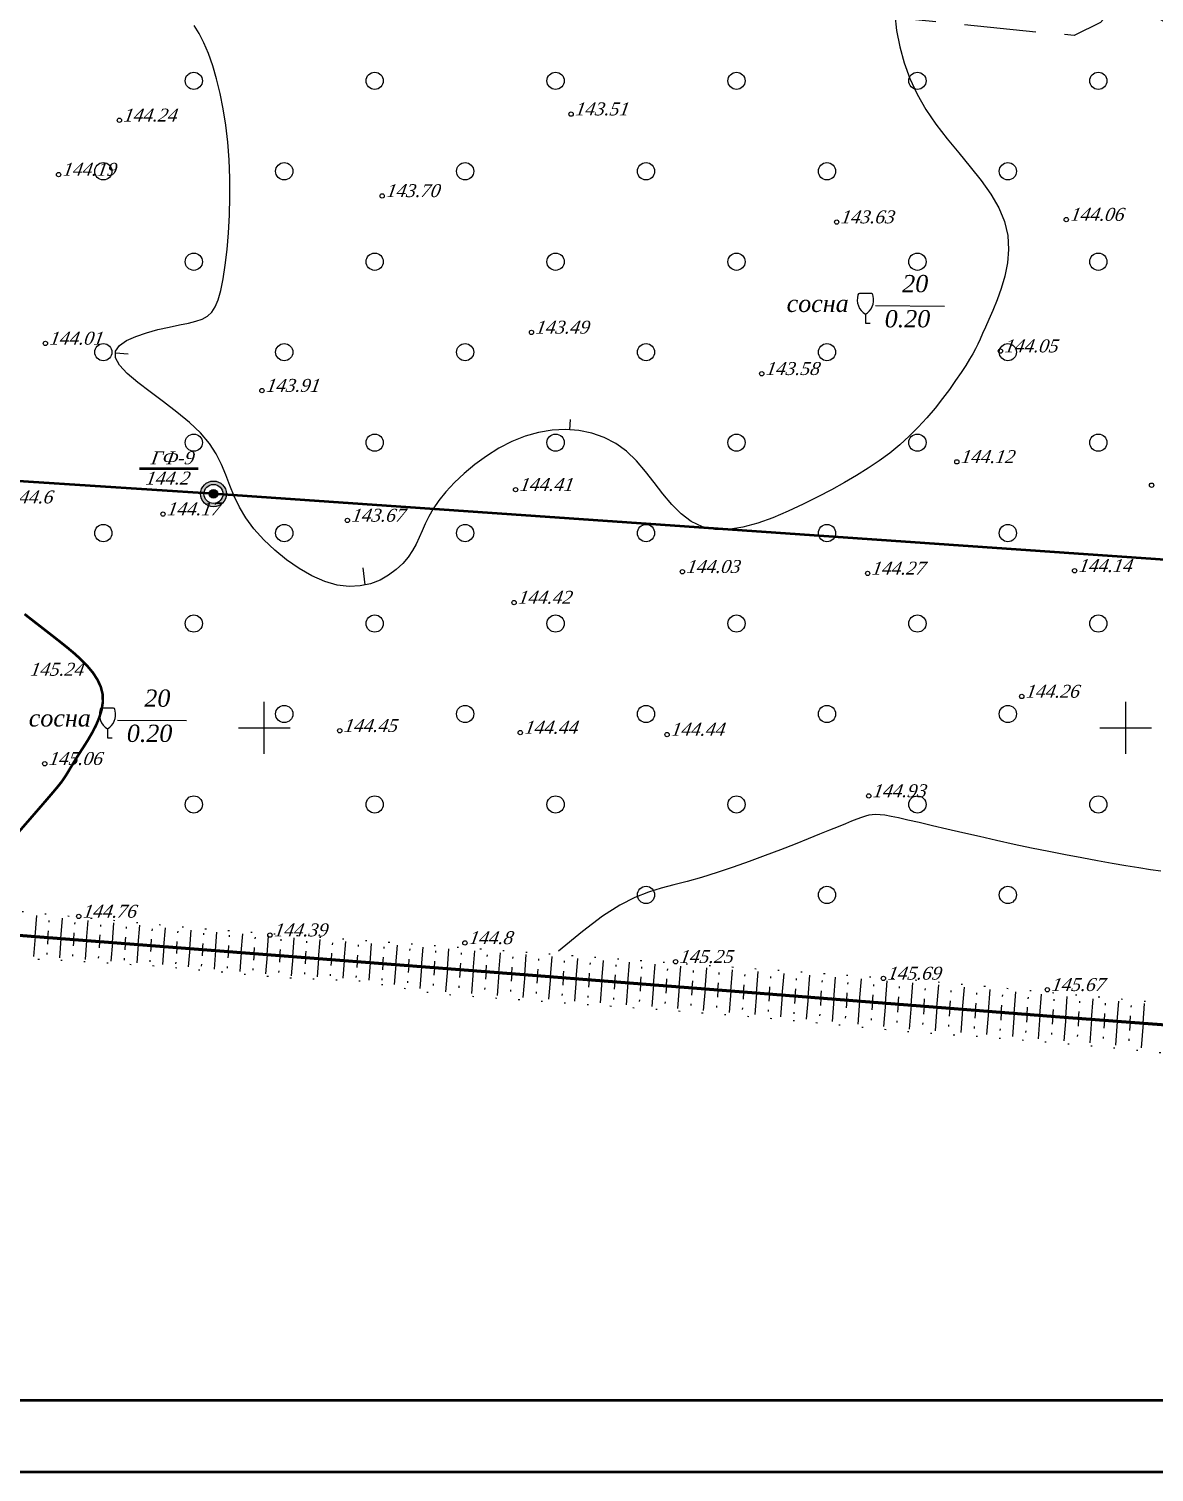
# Model space of a CAD drawing. Header units: millimetres. Extents: x 1400 to 7029, y -1119 to 1612.
# Drawn here: x 3114.3 to 3192.6, y 1001 to 1101.5 of the extents above; entities that cross this region are included whole.
import ezdxf

# ---------------------------------------------------------------- set-up
doc = ezdxf.new("R2010")
doc.units = ezdxf.units.MM
doc.set_wipeout_variables(frame=1)
for name, pattern in [('ADOT1', [1.6, 0.1, -1.5]), ('AHIDDEN2', [3, 1.5, -1.5]), ('AHIDDEN4', [7, 5, -2])]:
    doc.linetypes.add(name, pattern=pattern)
for name, color, linetype in [('CONT-MNR', 7, 'Continuous'), ('жел_дор', 7, 'Continuous'), ('кресты', 7, 'Continuous'), ('ПИКЕТЫ', 7, 'Continuous'), ('проы', 7, 'Continuous'), ('РАСТИТ', 7, 'Continuous'), ('РЕЛЬЕФ', 7, 'Continuous'), ('Скважины', 7, 'Continuous'), ('СІТУАЦІЯ', 7, 'Continuous')]:
    doc.layers.add(name, color=color, linetype=linetype)
doc.styles.add('grad', font='timesi.ttf')
doc.styles.add('universw', font='timesi.ttf', dxfattribs={"oblique": 10})

# ---------------------------------------------------------------- blocks, each defined once
blk = doc.blocks.new('390_2')
at = {"color": 0, "linetype": 'Continuous', "lineweight": 0}
blk.add_wipeout([(0.56, -0.02), (0.56, 0.02), (0.02, 0.02), (0.02, 1.02), (0.15, 1.11), (0.31, 1.24), (0.46, 1.38), (0.62, 1.58), (0.73, 1.77), (0.84, 2), (0.9, 2.21), (0.95, 2.44), (0.96, 2.61), (0.96, 2.86), (0.94, 3.01), (0.89, 3.24), (0.86, 3.33), (0.82, 3.39), (0.77, 3.44), (0.7, 3.46), (-0.38, 3.46), (-0.69, 3.46), (-0.8, 3.42), (-0.85, 3.37), (-0.89, 3.28), (-0.93, 3.11), (-0.96, 2.93), (-0.97, 2.66), (-0.95, 2.39), (-0.91, 2.19), (-0.85, 2.03), (-0.78, 1.85), (-0.67, 1.65), (-0.56, 1.5), (-0.45, 1.37), (-0.28, 1.21), (-0.13, 1.09), (-0.02, 1.02), (-0.02, -0.02)], dxfattribs=at)
at = {"color": 0, "linetype": 'Continuous'}
blk.add_lwpolyline([(0.89, 3.12), (0.86, 3.28, 0.283123), (0.7, 3.44), (-0.69, 3.44, 0.301637), (-0.87, 3.28, 0.346308), (0, 1.03, 0.325277)], format="xyb", close=True, dxfattribs=at)
blk.add_lwpolyline([(0, 1.03), (0, 0), (0.54, 0)], dxfattribs=at)
blk = doc.blocks.new('372')
blk.add_circle((0, 0), 1)
blk = doc.blocks.new('368')
at = {"color": 0, "linetype": 'Continuous'}
blk.add_blockref('372', (0, 0), dxfattribs=at)
blk = doc.blocks.new('A$C0DFD615A')
at = {"layer": 'Скважины', "linetype": 'Continuous'}
h = blk.add_hatch(color=6, dxfattribs=at)
h.paths.add_polyline_path([(-3, 0, 1), (3, 0, 1)])
h.paths.add_polyline_path([(2.2, 0, -1), (-2.2, 0, -1)], flags=16)
at = {"layer": 'Скважины', "linetype": 'Continuous', "lineweight": 50}
h = blk.add_hatch(color=6, dxfattribs=at)
edge = h.paths.add_edge_path()
edge.add_arc((0, 0), 1, 0, 360)
at = {"layer": 'Скважины', "color": 0, "linetype": 'Continuous'}
for radius in [3, 2.2, 1]:
    blk.add_circle((0, 0), radius, dxfattribs=at)

msp = doc.modelspace()

# ---------------------------------------------------------------- linework, layer by layer
at = {"lineweight": 50}
for points in [[(3582.002, 1604.9881), (3582.002, 1000.9881), (2716.002, 1000.9881), (2716.002, 1604.9881)], [(3577.002, 1599.9881), (3577.002, 1005.9881), (2736.002, 1005.9881), (2736.002, 1599.9881)]]:
    msp.add_lwpolyline(points, close=True, dxfattribs=at)
at = {"color": 7, "linetype": 'Continuous', "lineweight": 50, "flags": 128}
msp.add_lwpolyline([(3253.1696, 1256.3419), (3238.9968, 1213.3162), (3221.6314, 1125.4023), (3222.1953, 1082.1284), (3222.1953, 1082.1284, -0.42950611), (3203.1091, 1063.8631), (3127.1113, 1069.1175), (3071.2513, 1072.7475), (2988.3313, 1079.2275), (2922.9913, 1084.4475)], format="xyb", dxfattribs=at)
at = {"layer": 'CONT-MNR', "color": 30, "linetype": 'Continuous', "elevation": 43.2, "flags": 128}
for points in [[(3120.2954, 1078.9388), (3121.1669, 1078.8719)], [(3151.9211, 1073.5874), (3151.9831, 1074.3058)], [(3137.6657, 1062.7835), (3137.5284, 1063.9808)]]:
    msp.add_lwpolyline(points, dxfattribs=at)
at = {"layer": 'CONT-MNR', "color": 30, "linetype": 'Continuous', "flags": 128}
msp.add_lwpolyline([(3193.0924, 1042.8374), (3192.3651, 1042.9473), (3191.5531, 1043.0755), (3190.6616, 1043.2217), (3189.6987, 1043.3853), (3188.6725, 1043.5661), (3187.5912, 1043.7636), (3186.4628, 1043.9775), (3185.2954, 1044.2074), (3184.0971, 1044.453), (3182.8782, 1044.7129), (3181.6577, 1044.9814), (3180.4565, 1045.252), (3179.2958, 1045.5181), (3178.1966, 1045.773), (3177.1801, 1046.0101), (3176.2672, 1046.2227), (3175.4791, 1046.4044), (3174.8297, 1046.5498), (3174.3041, 1046.6594), (3173.8802, 1046.735), (3173.536, 1046.7786), (3173.2495, 1046.7919), (3172.9986, 1046.7768), (3172.7612, 1046.7352), (3172.5153, 1046.6689), (3172.2407, 1046.579), (3171.9244, 1046.4637), (3171.5553, 1046.3203), (3171.1222, 1046.1465), (3170.6141, 1045.9394), (3170.0197, 1045.6967), (3169.328, 1045.4156), (3168.5278, 1045.0936), (3167.6142, 1044.7309), (3166.6077, 1044.3383), (3165.5347, 1043.9296), (3164.4219, 1043.5183), (3163.2959, 1043.1181), (3162.1832, 1042.7426), (3161.1104, 1042.4055), (3160.1042, 1042.1204), (3159.1785, 1041.8891), (3158.2963, 1041.6657), (3157.4081, 1041.3927), (3156.4642, 1041.0124), (3155.4152, 1040.467), (3154.2115, 1039.6991), (3152.8033, 1038.6509), (3151.1413, 1037.2648)], dxfattribs=at)
at = {"layer": 'жел_дор', "color": 7, "linetype": 'Continuous', "const_width": 0.21, "flags": 128}
msp.add_lwpolyline([(2775.4659, 1064.0896), (2798.9245, 1062.2131), (2828.9365, 1060.0664), (2887.0559, 1055.7065), (2924.0835, 1052.872), (2976.5245, 1049.0132), (3040.7183, 1043.9603), (3103.6887, 1039.1407), (3148.1414, 1035.6826), (3185.83, 1032.7039), (3209.3383, 1030.9328), (3236.7274, 1028.8752)], dxfattribs=at)
at = {"layer": 'кресты', "color": 3, "linetype": 'Continuous'}
for p, q in [((3130.6513, 1051.0275), (3130.6513, 1054.6275)), ((3190.6513, 1051.0275), (3190.6513, 1054.6275)), ((3128.8513, 1052.8275), (3132.4513, 1052.8275)), ((3188.8513, 1052.8275), (3192.4513, 1052.8275))]:
    msp.add_line(p, q, dxfattribs=at)
at = {"layer": 'ПИКЕТЫ', "color": 7, "linetype": 'Continuous'}
for centre in [(3152.0153, 1095.5692), (3120.5581, 1095.1416), (3116.3238, 1091.3629), (3138.8609, 1089.8773), (3170.516, 1088.0502), (3186.5073, 1088.2276), (3115.4099, 1079.5996), (3149.2608, 1080.3684), (3181.9206, 1079.0637), (3165.2994, 1077.4873), (3130.4899, 1076.315), (3178.8846, 1071.3532), (3148.1535, 1069.4145), (3192.4506, 1069.727), (3123.5969, 1067.7167), (3136.4436, 1067.2714), (3159.774, 1063.6996), (3172.6744, 1063.5836), (3187.0845, 1063.7643), (3148.0469, 1061.5545), (3183.403, 1055.0107), (3135.9072, 1052.6271), (3148.48, 1052.4978), (3158.7013, 1052.3593), (3115.3616, 1050.3275), (3172.7465, 1048.083), (3117.7314, 1039.6893), (3131.0424, 1038.3884), (3144.6195, 1037.8473), (3159.2936, 1036.5367), (3173.7747, 1035.3739), (3185.1883, 1034.583)]:
    msp.add_circle(centre, 0.15, dxfattribs=at)
at = {"layer": 'РАСТИТ', "color": 7}
for points in [[(3173.2231, 1082.2314), (3178.0149, 1082.2059)], [(3120.4378, 1053.3581), (3125.2296, 1053.3326)]]:
    msp.add_lwpolyline(points, dxfattribs=at)
at = {"layer": 'РЕЛЬЕФ', "color": 7, "linetype": 'Continuous'}
for p, q in [((3114.6885, 1038.285), (3114.8024, 1039.7495)), ((3115.6699, 1039.2967), (3115.6792, 1039.4163)), ((3116.4831, 1038.1454), (3116.5948, 1039.5809)), ((3118.2777, 1038.0058), (3118.3871, 1039.4124)), ((3115.5858, 1038.2152), (3115.6234, 1038.6985)), ((3117.3804, 1038.0756), (3117.4172, 1038.5493)), ((3117.4638, 1039.1475), (3117.4731, 1039.2671)), ((3119.175, 1037.936), (3119.2111, 1038.4)), ((3119.2576, 1038.9982), (3119.2669, 1039.1178)), ((3120.0723, 1037.8661), (3120.1794, 1039.2439)), ((3121.0515, 1038.849), (3121.0608, 1038.9686)), ((3121.8669, 1037.7265), (3121.9718, 1039.0753)), ((3122.8453, 1038.6997), (3122.8546, 1038.8193)), ((3123.6615, 1037.5869), (3123.7641, 1038.9068)), ((3124.6391, 1038.5505), (3124.6485, 1038.6701)), ((3125.4561, 1037.4473), (3125.5565, 1038.7383)), ((3126.4334, 1038.4071), (3126.4428, 1038.5267)), ((3127.2507, 1037.3077), (3127.3516, 1038.6059)), ((3128.2283, 1038.2702), (3128.2376, 1038.3899)), ((3129.0453, 1037.1681), (3129.1469, 1038.4746)), ((3114.6885, 1038.285), (3114.58, 1036.8911)), ((3115.5858, 1038.2152), (3115.5504, 1037.7601)), ((3116.4831, 1038.1454), (3116.3789, 1036.806)), ((3117.3804, 1038.0756), (3117.346, 1037.6338)), ((3118.2777, 1038.0058), (3118.1757, 1036.6945)), ((3119.175, 1037.936), (3119.1413, 1037.5035)), ((3120.0723, 1037.8661), (3119.9724, 1036.583)), ((3120.9696, 1037.7963), (3120.9367, 1037.3733)), ((3120.9696, 1037.7963), (3121.0049, 1038.2508)), ((3121.8669, 1037.7265), (3121.7692, 1036.4715)), ((3122.7642, 1037.6567), (3122.732, 1037.2431)), ((3122.7642, 1037.6567), (3122.7988, 1038.1015)), ((3123.6615, 1037.5869), (3123.5656, 1036.3549)), ((3124.5588, 1037.5171), (3124.5265, 1037.1021)), ((3124.5588, 1037.5171), (3124.5926, 1037.9523)), ((3125.4561, 1037.4473), (3125.3582, 1036.189)), ((3126.3534, 1037.3775), (3126.3204, 1036.9537)), ((3126.3534, 1037.3775), (3126.3869, 1037.8089)), ((3128.148, 1037.2379), (3128.1817, 1037.672)), ((3129.9426, 1037.0983), (3129.9765, 1037.5352)), ((3130.0231, 1038.1334), (3130.0324, 1038.253)), ((3130.8399, 1037.0285), (3130.9421, 1038.3433)), ((3131.7371, 1036.9587), (3131.7714, 1037.3983)), ((3131.8179, 1037.9965), (3131.8272, 1038.1162)), ((3132.6344, 1036.8889), (3132.7374, 1038.212)), ((3133.6127, 1037.8597), (3133.622, 1037.9793)), ((3134.429, 1036.7493), (3134.5326, 1038.0807)), ((3135.4075, 1037.7228), (3135.4168, 1037.8425)), ((3136.2236, 1036.6097), (3136.3279, 1037.9494)), ((3137.2023, 1037.586), (3137.2116, 1037.7056)), ((3138.0182, 1036.4701), (3138.1231, 1037.818)), ((3138.9971, 1037.4492), (3139.0064, 1037.5688)), ((3139.8128, 1036.3305), (3139.9183, 1037.6867)), ((3140.7919, 1037.3123), (3140.8013, 1037.432)), ((3141.6074, 1036.1909), (3141.7136, 1037.5554)), ((3143.402, 1036.0512), (3143.5088, 1037.424)), ((3115.5038, 1037.1619), (3115.4945, 1037.0423)), ((3117.2995, 1037.0356), (3117.2902, 1036.9159)), ((3119.0948, 1036.9054), (3119.0855, 1036.7857)), ((3120.8901, 1036.7751), (3120.8808, 1036.6555)), ((3122.6854, 1036.6449), (3122.6761, 1036.5252)), ((3124.4799, 1036.5039), (3124.4706, 1036.3842)), ((3127.2507, 1037.3077), (3127.1507, 1036.0231)), ((3128.148, 1037.2379), (3128.1143, 1036.8053)), ((3129.0453, 1037.1681), (3128.9433, 1035.8573)), ((3129.9426, 1037.0983), (3129.9082, 1036.657)), ((3130.8399, 1037.0285), (3130.7358, 1035.6914)), ((3131.7371, 1036.9587), (3131.7021, 1036.5086)), ((3132.6344, 1036.8889), (3132.5315, 1035.5658)), ((3133.5317, 1036.8191), (3133.4982, 1036.3873)), ((3133.5317, 1036.8191), (3133.5662, 1037.2615)), ((3134.429, 1036.7493), (3134.3304, 1035.4815)), ((3135.3263, 1036.6795), (3135.2942, 1036.2661)), ((3135.3263, 1036.6795), (3135.361, 1037.1247)), ((3136.2236, 1036.6097), (3136.1293, 1035.3971)), ((3137.1209, 1036.5399), (3137.0902, 1036.1449)), ((3137.1209, 1036.5399), (3137.1558, 1036.9878)), ((3138.0182, 1036.4701), (3137.9232, 1035.2483)), ((3138.9155, 1036.4003), (3138.8819, 1035.9684)), ((3138.9155, 1036.4003), (3138.9506, 1036.851)), ((3140.7101, 1036.2607), (3140.7454, 1036.7141)), ((3142.5047, 1036.1211), (3142.5402, 1036.5773)), ((3142.5868, 1037.1755), (3142.5961, 1037.2951)), ((3144.2993, 1035.9814), (3144.335, 1036.4404)), ((3144.3816, 1037.0385), (3144.3909, 1037.1582)), ((3145.1966, 1035.9116), (3145.304, 1037.2924)), ((3146.1764, 1036.9016), (3146.1857, 1037.0213)), ((3146.9912, 1035.772), (3147.0993, 1037.1608)), ((3147.9712, 1036.7647), (3147.9805, 1036.8843)), ((3148.7858, 1035.6316), (3148.8962, 1037.029)), ((3149.7672, 1036.6263), (3149.7766, 1036.7459)), ((3150.5802, 1035.4898), (3150.6914, 1036.8972)), ((3151.5619, 1036.4878), (3151.5713, 1036.6075)), ((3152.3746, 1035.348), (3152.4866, 1036.7654)), ((3153.3566, 1036.3494), (3153.366, 1036.469)), ((3154.169, 1035.2062), (3154.2818, 1036.6336)), ((3155.9634, 1035.0643), (3156.0771, 1036.5018)), ((3157.7579, 1034.9225), (3157.8723, 1036.37)), ((3126.2739, 1036.3555), (3126.2645, 1036.2359)), ((3128.0678, 1036.2072), (3128.0585, 1036.0875)), ((3129.8617, 1036.0588), (3129.8524, 1035.9392)), ((3131.6556, 1035.9104), (3131.6463, 1035.7908)), ((3133.4516, 1035.7891), (3133.4423, 1035.6694)), ((3135.2476, 1035.6679), (3135.2383, 1035.5483)), ((3137.0437, 1035.5467), (3137.0344, 1035.4271)), ((3138.8354, 1035.3702), (3138.8261, 1035.2506)), ((3139.8128, 1036.3305), (3139.7063, 1034.961)), ((3140.7101, 1036.2607), (3140.6727, 1035.7796)), ((3141.6074, 1036.1909), (3141.4894, 1034.6737)), ((3142.5047, 1036.1211), (3142.4635, 1035.5907)), ((3143.402, 1036.0512), (3143.2769, 1034.4427)), ((3144.2993, 1035.9814), (3144.2578, 1035.4471)), ((3145.1966, 1035.9116), (3145.0723, 1034.314)), ((3146.0939, 1035.8418), (3146.0526, 1035.3111)), ((3146.0939, 1035.8418), (3146.1298, 1036.3034)), ((3146.9912, 1035.772), (3146.8678, 1034.1853)), ((3147.8885, 1035.7022), (3147.8475, 1035.1751)), ((3147.8885, 1035.7022), (3147.9246, 1036.1665)), ((3148.7858, 1035.6316), (3148.6613, 1034.0567)), ((3149.683, 1035.5607), (3149.6416, 1035.0379)), ((3149.683, 1035.5607), (3149.7199, 1036.0282)), ((3150.5802, 1035.4898), (3150.4567, 1033.9278)), ((3151.4774, 1035.4189), (3151.4364, 1034.9004)), ((3151.4774, 1035.4189), (3151.5146, 1035.8897)), ((3153.2718, 1035.2771), (3153.3093, 1035.7512)), ((3155.0662, 1035.1353), (3155.104, 1035.6127)), ((3155.1512, 1036.2109), (3155.1607, 1036.3305)), ((3156.8607, 1034.9934), (3156.8987, 1035.4742)), ((3156.9459, 1036.0724), (3156.9554, 1036.192)), ((3158.7406, 1035.9339), (3158.7501, 1036.0535)), ((3159.5523, 1034.7807), (3159.6675, 1036.2382)), ((3160.5353, 1035.7959), (3160.5448, 1035.9155)), ((3161.3467, 1034.6389), (3161.4629, 1036.1091)), ((3162.3301, 1035.6584), (3162.3396, 1035.778)), ((3163.1411, 1034.4971), (3163.2584, 1035.9803)), ((3164.1249, 1035.5209), (3164.1343, 1035.6405)), ((3164.9356, 1034.3552), (3165.0538, 1035.8515)), ((3165.9196, 1035.3834), (3165.9291, 1035.503)), ((3166.73, 1034.2134), (3166.8493, 1035.7226)), ((3167.7144, 1035.2459), (3167.7239, 1035.3655)), ((3168.5244, 1034.0716), (3168.6447, 1035.5938)), ((3170.3188, 1033.9298), (3170.4402, 1035.465)), ((3140.6262, 1035.1814), (3140.6169, 1035.0617)), ((3142.4169, 1034.9925), (3142.4076, 1034.8729)), ((3144.2112, 1034.8489), (3144.2019, 1034.7292)), ((3146.0061, 1034.7129), (3145.9968, 1034.5933)), ((3147.801, 1034.577), (3147.7917, 1034.4573)), ((3149.5944, 1034.4398), (3149.5849, 1034.3201)), ((3152.3746, 1035.348), (3152.2522, 1033.7996)), ((3153.2718, 1035.2771), (3153.2312, 1034.7634)), ((3154.169, 1035.2062), (3154.0478, 1033.6723)), ((3155.0662, 1035.1353), (3155.026, 1034.6264)), ((3155.9634, 1035.0643), (3155.8434, 1033.5449)), ((3156.8607, 1034.9934), (3156.8208, 1034.4894)), ((3157.7579, 1034.9225), (3157.6389, 1033.4175)), ((3158.6551, 1034.8516), (3158.6155, 1034.3513)), ((3158.6551, 1034.8516), (3158.6933, 1035.3358)), ((3159.5523, 1034.7807), (3159.4338, 1033.2812)), ((3160.4495, 1034.7098), (3160.41, 1034.2105)), ((3160.4495, 1034.7098), (3160.4881, 1035.1977)), ((3161.3467, 1034.6389), (3161.2284, 1033.1424)), ((3162.2439, 1034.568), (3162.2045, 1034.0697)), ((3162.2439, 1034.568), (3162.2828, 1035.0602)), ((3163.1411, 1034.4971), (3163.0231, 1033.0037)), ((3164.0384, 1034.4262), (3163.9991, 1033.9289)), ((3164.0384, 1034.4262), (3164.0776, 1034.9227)), ((3165.8328, 1034.2843), (3165.8724, 1034.7852)), ((3167.6272, 1034.1425), (3167.6671, 1034.6477)), ((3169.4216, 1034.0007), (3169.4619, 1034.5103)), ((3169.5092, 1035.1084), (3169.5186, 1035.228)), ((3171.216, 1033.8589), (3171.2567, 1034.3728)), ((3171.3039, 1034.9709), (3171.3134, 1035.0905)), ((3172.1133, 1033.788), (3172.2356, 1035.3361)), ((3173.0987, 1034.8334), (3173.1082, 1034.953)), ((3173.9077, 1033.6461), (3174.0311, 1035.2073)), ((3174.8935, 1034.6959), (3174.9029, 1034.8155)), ((3175.7021, 1033.5043), (3175.8265, 1035.0784)), ((3176.6882, 1034.5583), (3176.6977, 1034.678)), ((3177.4965, 1033.3625), (3177.6205, 1034.9314)), ((3178.482, 1034.4089), (3178.4915, 1034.5285)), ((3179.291, 1033.2207), (3179.4131, 1034.7668)), ((3180.2759, 1034.2595), (3180.2853, 1034.3791)), ((3181.0854, 1033.0789), (3181.2058, 1034.6021)), ((3182.8798, 1032.937), (3182.9984, 1034.4375)), ((3151.3891, 1034.3022), (3151.3797, 1034.1826)), ((3153.1839, 1034.1652), (3153.1745, 1034.0456)), ((3154.9787, 1034.0282), (3154.9693, 1033.9086)), ((3156.7735, 1033.8912), (3156.7641, 1033.7716)), ((3158.5683, 1033.7531), (3158.5588, 1033.6335)), ((3160.3628, 1033.6123), (3160.3533, 1033.4927)), ((3162.1573, 1033.4715), (3162.1478, 1033.3519)), ((3164.9356, 1034.3552), (3164.8178, 1032.8649)), ((3165.8328, 1034.2843), (3165.7932, 1033.7837)), ((3166.73, 1034.2134), (3166.6103, 1032.6987)), ((3167.6272, 1034.1425), (3167.587, 1033.6333)), ((3168.5244, 1034.0716), (3168.4027, 1032.531)), ((3169.4216, 1034.0007), (3169.3807, 1033.4829)), ((3170.3188, 1033.9298), (3170.195, 1032.3634)), ((3171.216, 1033.8589), (3171.1744, 1033.3324)), ((3172.1133, 1033.788), (3171.9873, 1032.1944)), ((3173.0105, 1033.7171), (3172.9681, 1033.1808)), ((3173.0105, 1033.7171), (3173.0514, 1034.2353)), ((3173.9077, 1033.6461), (3173.7794, 1032.0224)), ((3174.8049, 1033.5752), (3174.7617, 1033.029)), ((3174.8049, 1033.5752), (3174.8462, 1034.0978)), ((3175.7021, 1033.5043), (3175.5714, 1031.8505)), ((3176.5993, 1033.4334), (3176.5558, 1032.8828)), ((3176.5993, 1033.4334), (3176.641, 1033.9602)), ((3177.4965, 1033.3625), (3177.3668, 1031.7215)), ((3178.3937, 1033.2916), (3178.4348, 1033.8108)), ((3180.1882, 1033.1498), (3180.2286, 1033.6613)), ((3181.9826, 1033.008), (3182.0224, 1033.5119)), ((3182.0697, 1034.11), (3182.0791, 1034.2297)), ((3183.777, 1032.8661), (3183.8162, 1033.3625)), ((3183.8635, 1033.9606), (3183.873, 1034.0802)), ((3184.6742, 1032.7952), (3184.791, 1034.2728)), ((3185.6573, 1033.8112), (3185.6668, 1033.9308)), ((3186.4688, 1032.6557), (3186.5783, 1034.1089)), ((3187.4475, 1033.666), (3187.4565, 1033.7857)), ((3188.2638, 1032.5205), (3188.3711, 1033.9449)), ((3189.2417, 1033.5212), (3189.2507, 1033.6409)), ((3190.0587, 1032.3853), (3190.1638, 1033.7809)), ((3191.0359, 1033.3764), (3191.0449, 1033.496)), ((3191.8536, 1032.2501), (3191.9566, 1033.6169)), ((3163.9518, 1033.3307), (3163.9423, 1033.2111)), ((3165.7459, 1033.1856), (3165.7365, 1033.066)), ((3167.5397, 1033.0352), (3167.5302, 1032.9155)), ((3169.3334, 1032.8847), (3169.324, 1032.7651)), ((3171.1272, 1032.7343), (3171.1177, 1032.6147)), ((3172.9208, 1032.5827), (3172.9114, 1032.4631)), ((3174.7144, 1032.4308), (3174.705, 1032.3112)), ((3178.3937, 1033.2916), (3178.3508, 1032.7482)), ((3179.291, 1033.2207), (3179.163, 1031.6014)), ((3180.1882, 1033.1498), (3180.1458, 1032.6136)), ((3181.0854, 1033.0789), (3180.9587, 1031.476)), ((3181.9826, 1033.008), (3181.9403, 1032.4724)), ((3182.8798, 1032.937), (3182.7525, 1031.3265)), ((3183.777, 1032.8661), (3183.7345, 1032.328)), ((3184.6742, 1032.7952), (3184.5463, 1031.1769)), ((3185.5714, 1032.7243), (3185.5287, 1032.1836)), ((3185.5714, 1032.7243), (3185.6101, 1033.213)), ((3186.4688, 1032.6557), (3186.3461, 1031.027)), ((3187.3663, 1032.5881), (3187.3252, 1032.0429)), ((3187.3663, 1032.5881), (3187.4024, 1033.0677)), ((3188.2638, 1032.5205), (3188.14, 1030.8781)), ((3189.1612, 1032.4529), (3189.1198, 1031.9031)), ((3189.1612, 1032.4529), (3189.1966, 1032.9229)), ((3190.0587, 1032.3853), (3189.933, 1030.7171)), ((3190.9562, 1032.3177), (3190.9908, 1032.7781)), ((3176.5085, 1032.2847), (3176.4991, 1032.1651)), ((3178.3035, 1032.1501), (3178.2941, 1032.0305)), ((3180.0985, 1032.0155), (3180.0891, 1031.8959)), ((3181.893, 1031.8742), (3181.8835, 1031.7546)), ((3183.6872, 1031.7298), (3183.6778, 1031.6102)), ((3185.4814, 1031.5854), (3185.472, 1031.4658)), ((3187.2801, 1031.4446), (3187.2711, 1031.325)), ((3190.9562, 1032.3177), (3190.9137, 1031.7547)), ((3191.8536, 1032.2501), (3191.7248, 1030.5405)), ((3189.0747, 1031.3048), (3189.0657, 1031.1852)), ((3190.8687, 1031.1564), (3190.8597, 1031.0367))]:
    msp.add_line(p, q, dxfattribs=at)
at = {"layer": 'РЕЛЬЕФ', "color": 7, "linetype": 'ADOT1', "flags": 128}
for points in [[(3238.2781, 1030.0983), (3221.9575, 1031.3004), (3200.2041, 1033.0268), (3195.1515, 1033.4676), (3193.9084, 1033.5878), (3176.7257, 1035.1905), (3159.7836, 1036.3926), (3142.7212, 1037.6347), (3125.6187, 1038.8768), (3108.4761, 1040.5196), (3091.6142, 1041.6015), (3074.4716, 1042.8436), (3057.329, 1044.2861), (3040.2666, 1045.6484), (3023.2042, 1046.9306), (3006.1418, 1048.2128), (2989.0794, 1049.495), (2972.017, 1050.7772), (2956.4068, 1051.9351), (2919.9978, 1054.7128), (2891.9144, 1057.0596), (2874.2317, 1058.3031), (2859.7125, 1059.0819), (2848.5602, 1059.6583), (2827.1228, 1061.1974), (2812.4453, 1062.4143), (2793.1251, 1064.5425), (2784.5231, 1065.0484), (2775.0372, 1065.7529)], [(2775.1267, 1062.8334), (2784.0373, 1061.8484), (2797.9945, 1060.5877), (2806.1954, 1059.918), (2815.0134, 1059.4412), (2826.9994, 1058.6927), (2840.7068, 1057.7057), (2849.8934, 1057.1542), (2862.8106, 1056.0485), (2871.0509, 1055.4576), (2881.6826, 1054.628), (2891.3817, 1053.9583), (2903.3547, 1053.0451), (2912.7384, 1052.2177), (2924.3926, 1051.3475), (2934.762, 1050.4414), (2944.5632, 1049.453), (2954.696, 1048.7438), (2966.1927, 1048.1489), (2975.9707, 1047.2034), (2984.7454, 1046.4135), (2992.3155, 1045.7043), (3009.0977, 1044.2024), (3015.6821, 1043.6902), (3026.2771, 1042.8986), (3036.4099, 1042.3076), (3046.297, 1041.5112), (3058.0817, 1040.5037), (3068.3823, 1039.683), (3075.5665, 1039.2422), (3084.7043, 1038.4236), (3091.3844, 1038.0458), (3101.4998, 1037.5403), (3107.4236, 1037.0365), (3116.1804, 1036.6684), (3123.385, 1036.234), (3131.6326, 1035.4573), (3137.3466, 1035.2091), (3142.6258, 1034.3092), (3151.3713, 1033.6883), (3158.0169, 1033.2229), (3164.899, 1032.692), (3171.4204, 1032.0714), (3175.8612, 1031.637), (3180.6296, 1031.3244), (3189.1385, 1030.6107), (3194.6837, 1030.0498), (3201.6399, 1029.6774), (3212.3684, 1028.5565), (3223.8105, 1027.4667), (3229.7729, 1026.8461), (3241.2811, 1026.2205)]]:
    msp.add_lwpolyline(points, dxfattribs=at)
at = {"layer": 'Скважины', "color": 0, "linetype": 'Continuous', "lineweight": 50}
msp.add_line((3121.9562, 1070.8865, -43.5), (3126.0351, 1070.8865, -43.5), dxfattribs=at)
at = {"layer": 'СІТУАЦІЯ', "color": 7, "linetype": 'AHIDDEN4', "flags": 128}
msp.add_lwpolyline([(3196.6709, 1033.8395), (3197.1029, 1035.0265), (3197.9668, 1037.7781), (3198.6688, 1040.4757), (3198.9387, 1042.1483), (3196.8869, 1043.7129), (3195.699, 1044.738), (3194.945, 1045.8762), (3195.1312, 1048.0563), (3195.7432, 1051.1935), (3196.651, 1055.9377), (3196.9062, 1059.4648), (3197.7568, 1063.0769), (3199.2004, 1068.4426), (3198.6571, 1071.6996), (3197.7879, 1074.3052), (3197.0274, 1077.0194), (3197.136, 1081.0364), (3197.5706, 1087.2247), (3198.4708, 1096.5567), (3198.2566, 1098.5897), (3197.0252, 1099.9271), (3194.9371, 1101.1576), (3193.0097, 1102.1741), (3190.2791, 1103.5651), (3188.8871, 1101.9601), (3187.0667, 1101.0506), (3184.5503, 1101.2646), (3118.6708, 1107.9686)], dxfattribs=at)

# ---------------------------------------------------------------- block references
at = {"layer": 'проы', "color": 0, "linetype": 'Continuous', "lineweight": 50, "xscale": 0.3, "yscale": 0.3, "zscale": 0.3}
msp.add_blockref('A$C0DFD615A', (3127.1113, 1069.1175), dxfattribs=at)
at = {"layer": 'РАСТИТ', "color": 7, "linetype": 'Continuous', "xscale": 0.6, "yscale": 0.6, "zscale": 0.6}
for p in [(3125.7397, 1097.8909), (3138.3397, 1097.8909), (3150.9397, 1097.8909), (3163.5397, 1097.8909), (3176.1397, 1097.8909), (3188.7397, 1097.8909), (3119.4397, 1091.5909), (3132.0397, 1091.5909), (3144.6397, 1091.5909), (3157.2397, 1091.5909), (3169.8397, 1091.5909), (3182.4397, 1091.5909), (3125.7397, 1085.2909), (3138.3397, 1085.2909), (3150.9397, 1085.2909), (3163.5397, 1085.2909), (3176.1397, 1085.2909), (3188.7397, 1085.2909), (3119.4397, 1078.9909), (3132.0397, 1078.9909), (3144.6397, 1078.9909), (3157.2397, 1078.9909), (3169.8397, 1078.9909), (3182.4397, 1078.9909), (3125.7397, 1072.6909), (3138.3397, 1072.6909), (3150.9397, 1072.6909), (3163.5397, 1072.6909), (3176.1397, 1072.6909), (3188.7397, 1072.6909), (3119.4397, 1066.3909), (3132.0397, 1066.3909), (3144.6397, 1066.3909), (3157.2397, 1066.3909), (3169.8397, 1066.3909), (3182.4397, 1066.3909), (3125.7397, 1060.0909), (3138.3397, 1060.0909), (3150.9397, 1060.0909), (3163.5397, 1060.0909), (3176.1397, 1060.0909), (3188.7397, 1060.0909), (3132.0397, 1053.7909), (3144.6397, 1053.7909), (3157.2397, 1053.7909), (3169.8397, 1053.7909), (3182.4397, 1053.7909), (3125.7397, 1047.4909), (3138.3397, 1047.4909), (3150.9397, 1047.4909), (3163.5397, 1047.4909), (3176.1397, 1047.4909), (3188.7397, 1047.4909), (3157.2397, 1041.1909), (3169.8397, 1041.1909), (3182.4397, 1041.1909)]:
    msp.add_blockref('368', p, dxfattribs=at)

# ---------------------------------------------------------------- texts
at = {"layer": 'ПИКЕТЫ', "color": 7, "linetype": 'Continuous', "style": 'universw', "oblique": 10}
for s, p in [('144.24', (3120.8266, 1095.0549)), ('143.51', (3152.2839, 1095.4825)), ('144.19', (3116.5924, 1091.2763)), ('143.70', (3139.1294, 1089.7906)), ('143.63', (3170.7845, 1087.9635)), ('144.06', (3186.7759, 1088.1409)), ('143.49', (3149.5293, 1080.2817)), ('144.01', (3115.6785, 1079.5129)), ('144.05', (3182.1891, 1078.977)), ('143.58', (3165.5679, 1077.4006)), ('143.91', (3130.7584, 1076.2283)), ('144.12', (3179.1531, 1071.2665)), ('144.41', (3148.422, 1069.3278)), ('144.6', (3112.856, 1068.4576)), ('144.17', (3123.8655, 1067.63)), ('143.67', (3136.7121, 1067.1847)), ('144.03', (3160.0425, 1063.613)), ('144.14', (3187.353, 1063.6776)), ('144.27', (3172.9429, 1063.4969)), ('144.42', (3148.3155, 1061.4679)), ('145.24', (3114.322, 1056.4565)), ('144.26', (3183.6715, 1054.924)), ('144.45', (3136.1758, 1052.5405)), ('144.44', (3148.7485, 1052.4112)), ('144.44', (3158.9698, 1052.2726)), ('145.06', (3115.6301, 1050.2408)), ('144.93', (3173.015, 1047.9964)), ('144.76', (3117.9999, 1039.6026)), ('144.39', (3131.311, 1038.3017)), ('144.8', (3144.888, 1037.7606)), ('145.25', (3159.5621, 1036.45)), ('145.69', (3174.0432, 1035.2872)), ('145.67', (3185.4568, 1034.4963))]:
    msp.add_text(s, height=0.9, dxfattribs=at).set_placement(p)
at = {"layer": 'РАСТИТ', "color": 7, "linetype": 'AHIDDEN2', "style": 'grad'}
for s, p in [('20', (3175.0828, 1083.1668)), ('сосна', (3167.0333, 1081.7895)), ('0.20', (3173.8614, 1080.7198)), ('20', (3122.2975, 1054.2935)), ('сосна', (3114.2481, 1052.9162)), ('0.20', (3121.0761, 1051.8465))]:
    msp.add_text(s, height=1.2, dxfattribs=at).set_placement(p)
at = {"layer": 'Скважины', "color": 7, "style": 'universw', "oblique": 10}
for s, p in [('ГФ-9', (3122.7238, 1071.1824, -0.3)), ('144.2', (3122.3648, 1069.7725))]:
    msp.add_text(s, height=0.9, dxfattribs=at).set_placement(p)

# ---------------------------------------------------------------- next in the draw order: block references
at = {"layer": 'РАСТИТ', "color": 7, "linetype": 'AHIDDEN2', "xscale": 0.6, "yscale": 0.6, "zscale": 0.6}
for p in [(3172.5201, 1081.0122), (3119.7348, 1052.1389)]:
    msp.add_blockref('390_2', p, dxfattribs=at)

# ---------------------------------------------------------------- next in the draw order: linework, layer by layer
at = {"layer": 'CONT-MNR', "color": 30, "linetype": 'Continuous', "flags": 128}
msp.add_lwpolyline([(3174.5668, 1102.5105), (3174.6945, 1101.3907), (3174.91, 1100.2689), (3175.2171, 1099.1518), (3175.6197, 1098.0463), (3176.1217, 1096.9591), (3176.7268, 1095.8972), (3177.4322, 1094.8651), (3178.207, 1093.8597), (3179.0137, 1092.8755), (3179.8146, 1091.9071), (3180.5722, 1090.9491), (3181.2488, 1089.9961), (3181.8068, 1089.0427), (3182.2086, 1088.0835), (3182.4279, 1087.1165), (3182.4841, 1086.153), (3182.4079, 1085.2078), (3182.2298, 1084.2956), (3181.9806, 1083.4312), (3181.6911, 1082.6294), (3181.3917, 1081.9048), (3181.1133, 1081.2722), (3180.879, 1080.74), (3180.6824, 1080.2916), (3180.5092, 1079.904), (3180.3457, 1079.5541), (3180.1776, 1079.219), (3179.991, 1078.8757), (3179.7719, 1078.5011), (3179.5063, 1078.0723), (3179.1831, 1077.5726), (3178.8035, 1077.0101), (3178.3714, 1076.3994), (3177.891, 1075.755), (3177.3663, 1075.0915), (3176.8014, 1074.4233), (3176.2003, 1073.7649), (3175.5673, 1073.1309), (3174.905, 1072.5323), (3174.2112, 1071.9663), (3173.4825, 1071.4267), (3172.7154, 1070.9072), (3171.9065, 1070.4016), (3171.0522, 1069.9035), (3170.1491, 1069.4069), (3169.1937, 1068.9053), (3168.1862, 1068.3981), (3167.142, 1067.907), (3166.0798, 1067.459), (3165.0187, 1067.0814), (3163.9776, 1066.8012), (3162.9754, 1066.6456), (3162.031, 1066.6418), (3161.1635, 1066.8169), (3160.3851, 1067.1867), (3159.6817, 1067.7215), (3159.0328, 1068.3799), (3158.4175, 1069.1209), (3157.8153, 1069.9034), (3157.2055, 1070.686), (3156.5674, 1071.4277), (3155.8803, 1072.0873), (3155.1288, 1072.6308), (3154.3183, 1073.0528), (3153.4594, 1073.3552), (3152.5629, 1073.5398), (3151.6393, 1073.6083), (3150.6993, 1073.5625), (3149.7536, 1073.4044), (3148.8127, 1073.1356), (3147.8876, 1072.7609), (3146.9894, 1072.2961), (3146.1297, 1071.7597), (3145.32, 1071.1707), (3144.5716, 1070.5475), (3143.8962, 1069.9089), (3143.305, 1069.2735), (3142.8097, 1068.6601), (3142.4158, 1068.0832), (3142.1055, 1067.5414), (3141.8553, 1067.0293), (3141.6416, 1066.5413), (3141.4408, 1066.072), (3141.2293, 1065.6158), (3140.9835, 1065.1674), (3140.6797, 1064.7211), (3140.2992, 1064.2759), (3139.8416, 1063.8477), (3139.3115, 1063.4568), (3138.7134, 1063.1234), (3138.0517, 1062.8678), (3137.3309, 1062.7103), (3136.5555, 1062.6712), (3135.7301, 1062.7707), (3134.8619, 1063.0222), (3133.9703, 1063.4113), (3133.0772, 1063.9169), (3132.2047, 1064.5175), (3131.375, 1065.192), (3130.6101, 1065.919), (3129.9322, 1066.6775), (3129.3633, 1067.4459), (3128.9153, 1068.2071), (3128.56, 1068.9587), (3128.2588, 1069.7026), (3127.9732, 1070.4404), (3127.6646, 1071.1738), (3127.2946, 1071.9047), (3126.8247, 1072.6345), (3126.2163, 1073.3652), (3125.4477, 1074.0967), (3124.5637, 1074.8224), (3123.6259, 1075.5342), (3122.6959, 1076.2238), (3121.8352, 1076.883), (3121.1055, 1077.5035), (3120.5684, 1078.0772), (3120.2853, 1078.5958), (3120.2988, 1079.0533), (3120.5745, 1079.4523), (3121.0589, 1079.7976), (3121.6987, 1080.0941), (3122.4402, 1080.3465), (3123.23, 1080.5598), (3124.0147, 1080.7387), (3124.7408, 1080.888), (3125.3658, 1081.0159), (3125.8908, 1081.1438), (3126.3281, 1081.2962), (3126.6899, 1081.498), (3126.9884, 1081.7738), (3127.2357, 1082.1483), (3127.4441, 1082.6461), (3127.6256, 1083.292), (3127.7899, 1084.102), (3127.9357, 1085.0582), (3128.0588, 1086.134), (3128.1553, 1087.3028), (3128.2212, 1088.5379), (3128.2526, 1089.8129), (3128.2453, 1091.101), (3128.1954, 1092.3759), (3128.1001, 1093.614), (3127.9621, 1094.8046), (3127.785, 1095.9405), (3127.5727, 1097.0139), (3127.329, 1098.0176), (3127.0576, 1098.9439), (3126.7625, 1099.7856), (3126.4473, 1100.535), (3126.115, 1101.1878), (3125.7655, 1101.7523)], dxfattribs=at)
at = {"layer": 'CONT-MNR', "color": 30, "linetype": 'Continuous', "const_width": 0.18, "flags": 128}
msp.add_lwpolyline([(3113.0416, 1044.994), (3114.3384, 1046.4852), (3115.2591, 1047.5479), (3115.8764, 1048.2669), (3116.2631, 1048.727), (3116.4921, 1049.013), (3116.636, 1049.2096), (3116.7568, 1049.3887), (3116.8723, 1049.5707), (3116.9891, 1049.763), (3117.114, 1049.9729), (3117.254, 1050.2079), (3117.4157, 1050.4755), (3117.6059, 1050.7829), (3117.8314, 1051.1377), (3118.0944, 1051.5446), (3118.3791, 1051.9972), (3118.6647, 1052.4865), (3118.931, 1053.0036), (3119.1572, 1053.5394), (3119.323, 1054.0851), (3119.4078, 1054.6314), (3119.3912, 1055.1695), (3119.259, 1055.6917), (3119.0236, 1056.1954), (3118.7038, 1056.6796), (3118.3183, 1057.143), (3117.886, 1057.5845), (3117.4255, 1058.0029), (3116.9557, 1058.3971), (3116.4954, 1058.7658), (3116.0586, 1059.1096), (3115.6402, 1059.436), (3115.2303, 1059.7541), (3114.8192, 1060.073), (3114.397, 1060.4019), (3113.9537, 1060.7498)], dxfattribs=at)

doc.saveas('drawing.dxf')
